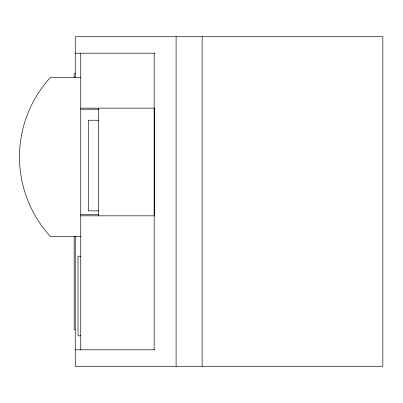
<?xml version="1.0" encoding="UTF-8"?>
<svg xmlns="http://www.w3.org/2000/svg" width="403" height="403" viewBox="0 0 403 403"><rect width="100%" height="100%" fill="white"/><g stroke="black" fill="none" stroke-linecap="round" stroke-linejoin="round"><path stroke-width="0.6" d="M75.255 53.196L154.828 53.196M75.255 73.694L74.157 73.694L74.157 77.467M80.746 77.336L50.536 77.336A117.676 117.676 0 0 0 50.536 236.626L80.746 236.626M80.746 108.125L154.757 108.125M80.746 109.223L98.937 109.223M98.911 120.25L88.302 120.25L88.302 210.88L98.911 210.88M80.746 214.734L98.937 214.734M80.746 215.832L154.757 215.832M80.746 256.192L78.001 256.192L78.001 335.835L80.746 335.835M75.255 329.528L74.157 329.528L74.157 236.501M75.255 349.804L154.828 349.804M202.13 36.718L202.13 366.282M176.106 36.718L176.106 366.282M154.43 108.125L154.43 215.832M154.148 53.196L154.148 349.804M98.589 108.125L98.589 215.832M80.746 53.196L80.746 349.804M75.255 77.703L75.255 36.718L382.85 36.718L382.85 366.282L75.255 366.282L75.255 236.062"/></g></svg>
